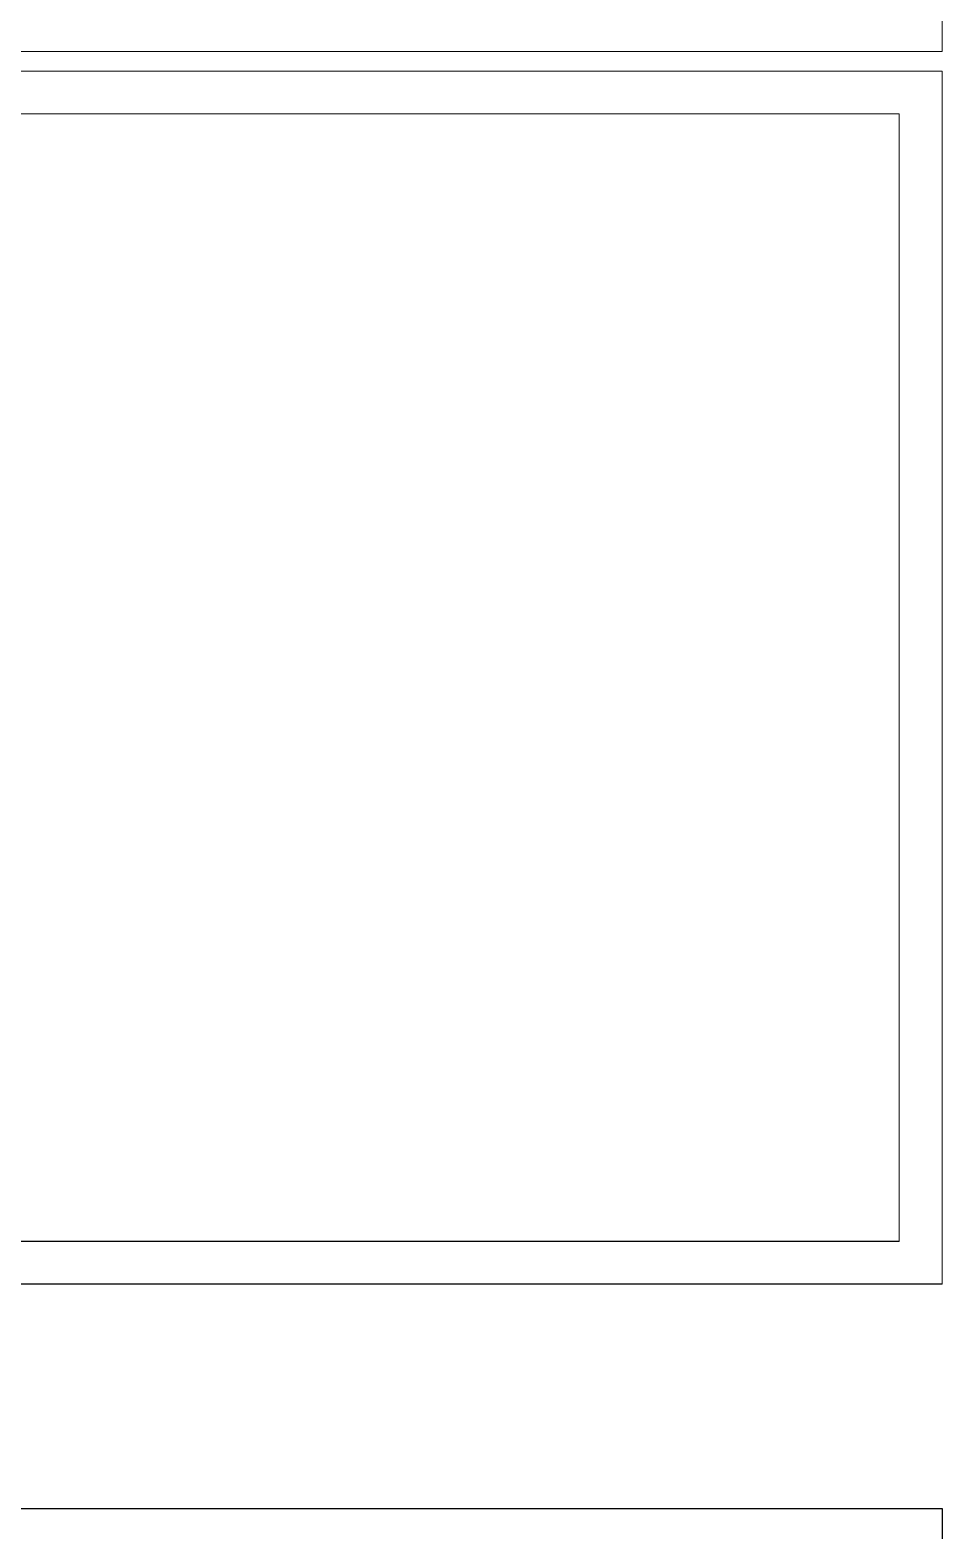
# Model space of a CAD drawing. Header units: feet. Extents: x -21 to 5170, y -254 to 1413.
# Drawn here: x 1860.7 to 1894.9, y 475.7 to 531.8 of the extents above; entities that cross this region are included whole.
import ezdxf

# ---------------------------------------------------------------- set-up
doc = ezdxf.new("R2010")
doc.units = ezdxf.units.FT
doc.header["$MEASUREMENT"] = 0
doc.layers.add('E-ARRY-TABL', color=9, linetype='Continuous')

# ---------------------------------------------------------------- blocks, each defined once
blk = doc.blocks.new('2.2.1_8 Mid Plan View')
at = {"color": 7, "linetype": 'Continuous', "lineweight": 15}
for p, q in [((-0.3006, -3.7368), (-0.3006, 2.6804)), ((3.5556, 2.6804), (0.3011, 2.6804)), ((0.3011, 2.6804), (0.3011, -3.7368)), ((3.5556, -3.7368), (3.5556, 2.6804)), ((6.8627, 2.6804), (3.6081, 2.6804)), ((3.6081, 2.6804), (3.6081, -3.7368)), ((0.4159, 2.5656), (0.4159, -3.622)), ((3.4408, 2.5656), (0.4159, 2.5656)), ((3.4408, -3.622), (3.4408, 2.5656))]:
    blk.add_line(p, q, dxfattribs=at)

msp = doc.modelspace()

# ---------------------------------------------------------------- linework, layer by layer
at = {"layer": 'E-ARRY-TABL'}
for p, q in [((1893.26351, 486.4753), (1806.92808, 486.4753)), ((1894.86571, 484.8731), (1805.32588, 484.8731)), ((1805.32588, 476.4776), (1894.86571, 476.4776)), ((1894.86571, 476.4776), (1894.86571, 431.06681))]:
    msp.add_line(p, q, dxfattribs=at)

# ---------------------------------------------------------------- block references
at = {"layer": 'E-ARRY-TABL', "xscale": -13.95298604562408, "yscale": 13.95298604562408, "zscale": 13.95298604562408, "rotation": 270}
msp.add_blockref('2.2.1_8 Mid Plan View', (1857.46589, 480.672), dxfattribs=at)

doc.saveas('drawing.dxf')
